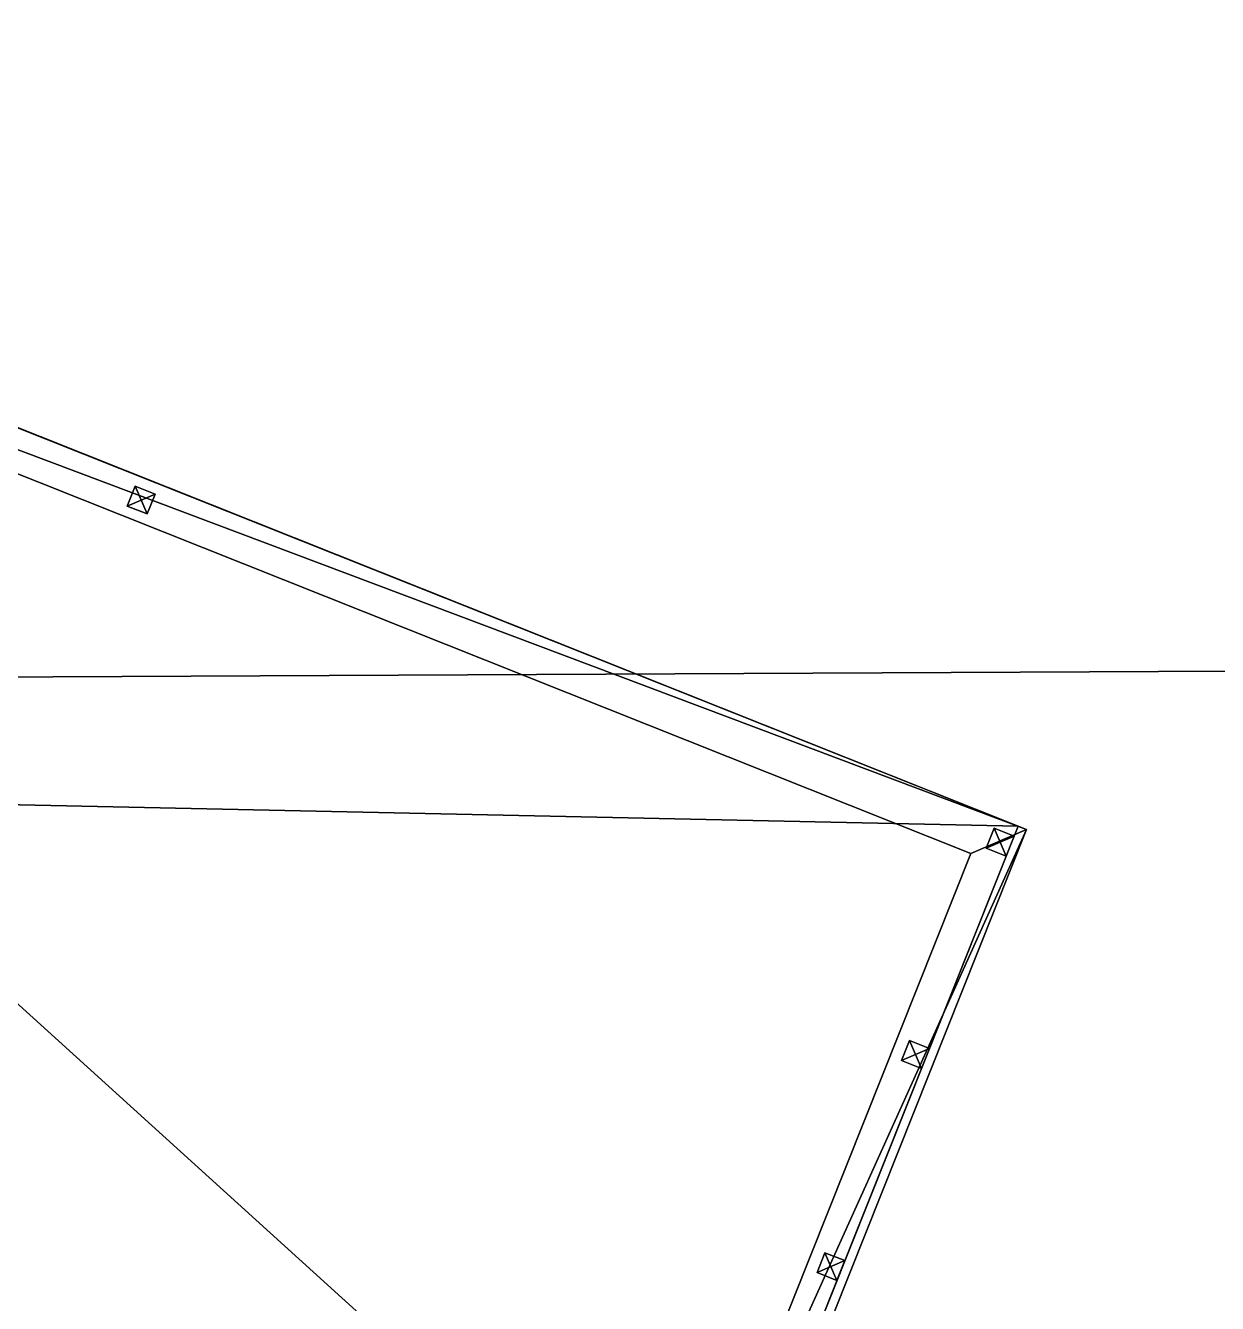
# Model space of a CAD drawing. Extents: x -372 to 678, y -263 to 741.
# Drawn here: x 234.846 to 237.624, y 111.6 to 114.579 of the extents above; entities that cross this region are included whole.
import ezdxf

# ---------------------------------------------------------------- set-up
doc = ezdxf.new("R2010")
doc.units = 0
doc.header["$LTSCALE"] = 0.0254
doc.layers.get('0').update_dxf_attribs({"linetype": 'CONTINUOUS'})
doc.layers.add('LOCATION_SNAPSHOT', color=144, linetype='CONTINUOUS')
doc.layers.add('LOCATION_TERRAIN', color=36, linetype='CONTINUOUS')

# ---------------------------------------------------------------- blocks, each defined once
blk = doc.blocks.new('GROUP_34')
at = {"color": 0}
for p, q in [((5.4384, 3.45, 2.85), (5.4384, 1.45, 2.85)), ((5.4384, 3.45, 3), (5.4384, 1.45, 3)), ((5.4384, 3.45, 2.85), (5.4384, 1.45, 2.85)), ((5.4384, 3.45, 3), (5.4384, 1.45, 3)), ((0.0884, 1.45, 2.85), (5.4384, 1.45, 2.85)), ((5.4384, 1.45, 3), (0.0884, 1.45, 3)), ((0.0884, 1.45, 2.85), (5.4384, 1.45, 2.85)), ((5.4384, 1.45, 3), (0.0884, 1.45, 3)), ((5.4384, 1.45, 2.85), (5.4384, 1.45, 3)), ((5.4384, 1.45, 2.85), (5.4384, 1.45, 3))]:
    blk.add_line(p, q, dxfattribs=at)
mesh = blk.add_polyface(dxfattribs=at)
corners = [(0.0884, 3.45, 3), (5.4384, 3.45, 2.85), (0.0884, 3.45, 2.85), (5.4384, 3.45, 3)]
mesh.append_faces([[corners[k] for k in face] for face in [(0, 1, 2), (1, 0, 3)]], dxfattribs={"vtx0": -1, "color": 0})
mesh = blk.add_polyface(dxfattribs=at)
corners = [(5.4384, 3.45, 2.85), (0.0884, 1.45, 2.85), (0.0884, 3.45, 2.85), (5.4384, 1.45, 2.85)]
mesh.append_faces([[corners[k] for k in face] for face in [(0, 1, 2), (1, 0, 3)]], dxfattribs={"vtx0": -1, "color": 0})
mesh = blk.add_polyface(dxfattribs=at)
corners = [(5.4384, 1.45, 3), (0.0884, 3.45, 3), (0.0884, 1.45, 3), (5.4384, 3.45, 3)]
mesh.append_faces([[corners[k] for k in face] for face in [(0, 1, 2), (1, 0, 3)]], dxfattribs={"vtx0": -1, "color": 0})
mesh = blk.add_polyface(dxfattribs=at)
corners = [(5.4384, 3.45, 2.85), (5.4384, 1.45, 3), (5.4384, 1.45, 2.85), (5.4384, 3.45, 3)]
mesh.append_faces([[corners[k] for k in face] for face in [(0, 1, 2), (1, 0, 3)]], dxfattribs={"vtx0": -1, "color": 0})
mesh = blk.add_polyface(dxfattribs=at)
corners = [(5.4384, 1.45, 3), (0.0884, 1.45, 2.85), (5.4384, 1.45, 2.85), (0.0884, 1.45, 3)]
mesh.append_faces([[corners[k] for k in face] for face in [(0, 1, 2), (1, 0, 3)]], dxfattribs={"vtx0": -1, "color": 0})
blk = doc.blocks.new('GROUP_30')
at = {"color": 0}
for p, q in [((5.2714, 0.1, 2.4), (5.2714, 2.23, 2.4)), ((5.2714, 0.1, 2.45), (5.2714, 2.23, 2.45)), ((5.2714, 0.1, 2.4), (5.2714, 2.23, 2.4)), ((5.2714, 0.1, 2.45), (5.2714, 2.23, 2.45)), ((5.3714, 2.23, 2.45), (5.3714, 0, 2.45)), ((5.3714, 2.23, 2.4), (5.3714, 0, 2.4)), ((5.3714, 2.23, 2.4), (5.3714, 0, 2.4)), ((5.3714, 2.23, 2.45), (5.3714, 0, 2.45)), ((5.2714, 0.1, 2.4), (0.1, 0.1, 2.4)), ((5.2714, 0.1, 2.45), (0.1, 0.1, 2.45)), ((5.2714, 0.1, 2.4), (0.1, 0.1, 2.4)), ((5.2714, 0.1, 2.45), (0.1, 0.1, 2.45)), ((5.2714, 0.1, 2.4), (5.2714, 0.1, 2.45)), ((5.2714, 0.1, 2.4), (5.2714, 0.1, 2.45)), ((0, 0, 2.4), (5.3714, 0, 2.4)), ((5.3714, 0, 2.45), (0, 0, 2.45)), ((0, 0, 2.4), (5.3714, 0, 2.4)), ((5.3714, 0, 2.45), (0, 0, 2.45)), ((5.3714, 0, 2.4), (5.3714, 0, 2.45)), ((5.3714, 0, 2.4), (5.3714, 0, 2.45))]:
    blk.add_line(p, q, dxfattribs=at)
mesh = blk.add_polyface(dxfattribs=at)
corners = [(5.2714, 2.23, 2.45), (5.2714, 0.1, 2.4), (5.2714, 0.1, 2.45), (5.2714, 2.23, 2.4), (5.2714, 5.9936, -0.8227), (5.2714, 5.9689, -0.8512)]
mesh.append_faces([[corners[k] for k in face] for face in [(0, 1, 2), (3, 4, 5)]], dxfattribs={"vtx0": -1, "color": 0})
mesh.append_faces([[corners[k] for k in face] for face in [(1, 0, 3)]], dxfattribs={"vtx0": -1, "vtx1": -1, "color": 0})
mesh.append_faces([[corners[k] for k in face] for face in [(3, 0, 4)]], dxfattribs={"vtx0": -1, "vtx2": -1, "color": 0})
mesh = blk.add_polyface(dxfattribs=at)
corners = [(5.3714, 2.23, 2.4), (5.3714, 0, 2.45), (5.3714, 0, 2.4), (5.3714, 2.23, 2.45), (5.3714, 5.9689, -0.8512), (5.3714, 5.9936, -0.8227)]
mesh.append_faces([[corners[k] for k in face] for face in [(0, 1, 2), (3, 4, 5)]], dxfattribs={"vtx0": -1, "color": 0})
mesh.append_faces([[corners[k] for k in face] for face in [(1, 0, 3)]], dxfattribs={"vtx0": -1, "vtx1": -1, "color": 0})
mesh.append_faces([[corners[k] for k in face] for face in [(3, 0, 4)]], dxfattribs={"vtx0": -1, "vtx2": -1, "color": 0})
mesh = blk.add_polyface(dxfattribs=at)
corners = [(0, 0, 2.4), (0.1, 0.1, 2.4), (5.3714, 0, 2.4), (0, 1.77, 2.4), (0.1, 1.77, 2.4), (5.2714, 0.1, 2.4), (5.2714, 2.23, 2.4), (5.3714, 2.23, 2.4)]
mesh.append_faces([[corners[k] for k in face] for face in [(1, 3, 4), (2, 6, 7)]], dxfattribs={"vtx0": -1, "color": 0})
mesh.append_faces([[corners[k] for k in face] for face in [(0, 1, 2)]], dxfattribs={"vtx0": -1, "vtx1": -1, "color": 0})
mesh.append_faces([[corners[k] for k in face] for face in [(1, 0, 3), (2, 1, 5), (2, 5, 6)]], dxfattribs={"vtx0": -1, "vtx2": -1, "color": 0})
mesh = blk.add_polyface(dxfattribs=at)
corners = [(0, 0, 2.45), (0, 1.77, 2.45), (0, 0.1, 2.45), (0.1, 0.1, 2.45), (5.3714, 0, 2.45), (5.2714, 0.1, 2.45), (5.2714, 2.23, 2.45), (5.3714, 2.23, 2.45), (0.1, 1.77, 2.45)]
mesh.append_faces([[corners[k] for k in face] for face in [(0, 1, 2), (6, 4, 7)]], dxfattribs={"vtx0": -1, "color": 0})
mesh.append_faces([[corners[k] for k in face] for face in [(3, 4, 5), (5, 4, 6)]], dxfattribs={"vtx0": -1, "vtx1": -1, "color": 0})
mesh.append_faces([[corners[k] for k in face] for face in [(1, 0, 3)]], dxfattribs={"vtx0": -1, "vtx1": -1, "vtx2": -1, "color": 0})
mesh.append_faces([[corners[k] for k in face] for face in [(3, 0, 4)]], dxfattribs={"vtx0": -1, "vtx2": -1, "color": 0})
mesh.append_faces([[corners[k] for k in face] for face in [(8, 1, 3)]], dxfattribs={"vtx1": -1, "color": 0})
mesh = blk.add_polyface(dxfattribs=at)
corners = [(0.1, 0.1, 2.45), (5.2714, 0.1, 2.4), (0.1, 0.1, 2.4), (5.2714, 0.1, 2.45)]
mesh.append_faces([[corners[k] for k in face] for face in [(0, 1, 2), (1, 0, 3)]], dxfattribs={"vtx0": -1, "color": 0})
mesh = blk.add_polyface(dxfattribs=at)
corners = [(5.3714, 0, 2.45), (0, 0, 2.4), (5.3714, 0, 2.4), (0, 0, 2.45)]
mesh.append_faces([[corners[k] for k in face] for face in [(0, 1, 2), (1, 0, 3)]], dxfattribs={"vtx0": -1, "color": 0})
blk = doc.blocks.new('GROUP_25')
at = {"color": 0}
for p, q in [((0, 0.05), (0, 0)), ((0, 0.05, 1.05), (0, 0, 1.05)), ((0, 0.05), (0, 0.05, 1.05)), ((0.05, 0.05, 1.05), (0, 0.05, 1.05)), ((0, 0.05, 1.05), (0, 0, 1.05)), ((0.05, 0.05), (0, 0.05)), ((0, 0.05), (0, 0.05, 1.05)), ((0.05, 0.05, 1.05), (0, 0.05, 1.05)), ((0.05, 0.05), (0, 0.05)), ((0, 0.05), (0, 0)), ((0.05, 0, 1.05), (0.05, 0.05, 1.05)), ((0.05, 0), (0.05, 0.05)), ((0.05, 0.05), (0.05, 0.05, 1.05)), ((0.05, 0, 1.05), (0.05, 0.05, 1.05)), ((0.05, 0.05), (0.05, 0.05, 1.05)), ((0.05, 0), (0.05, 0.05)), ((0, 0), (0, 0, 1.05)), ((0, 0, 1.05), (0.05, 0, 1.05)), ((0, 0), (0.05, 0)), ((0, 0, 1.05), (0.05, 0, 1.05)), ((0, 0), (0, 0, 1.05)), ((0, 0), (0.05, 0)), ((0.05, 0), (0.05, 0, 1.05)), ((0.05, 0), (0.05, 0, 1.05))]:
    blk.add_line(p, q, dxfattribs=at)
mesh = blk.add_polyface(dxfattribs=at)
corners = [(0, 0.05, 1.05), (0, 0), (0, 0, 1.05), (0, 0.05)]
mesh.append_faces([[corners[k] for k in face] for face in [(0, 1, 2), (1, 0, 3)]], dxfattribs={"vtx0": -1, "color": 0})
mesh = blk.add_polyface(dxfattribs=at)
corners = [(0.05, 0, 1.05), (0, 0.05, 1.05), (0, 0, 1.05), (0.05, 0.05, 1.05)]
mesh.append_faces([[corners[k] for k in face] for face in [(0, 1, 2), (1, 0, 3)]], dxfattribs={"vtx0": -1, "color": 0})
mesh = blk.add_polyface(dxfattribs=at)
corners = [(0, 0.05, 1.05), (0.05, 0.05), (0, 0.05), (0.05, 0.05, 1.05)]
mesh.append_faces([[corners[k] for k in face] for face in [(0, 1, 2), (1, 0, 3)]], dxfattribs={"vtx0": -1, "color": 0})
mesh = blk.add_polyface(dxfattribs=at)
corners = [(0.05, 0.05), (0, 0), (0, 0.05), (0.05, 0)]
mesh.append_faces([[corners[k] for k in face] for face in [(0, 1, 2), (1, 0, 3)]], dxfattribs={"vtx0": -1, "color": 0})
mesh = blk.add_polyface(dxfattribs=at)
corners = [(0.05, 0.05), (0.05, 0, 1.05), (0.05, 0), (0.05, 0.05, 1.05)]
mesh.append_faces([[corners[k] for k in face] for face in [(0, 1, 2), (1, 0, 3)]], dxfattribs={"vtx0": -1, "color": 0})
mesh = blk.add_polyface(dxfattribs=at)
corners = [(0.05, 0, 1.05), (0, 0), (0.05, 0), (0, 0, 1.05)]
mesh.append_faces([[corners[k] for k in face] for face in [(0, 1, 2), (1, 0, 3)]], dxfattribs={"vtx0": -1, "color": 0})
blk = doc.blocks.new('ENDING_1')
at = {"color": 252, "extrusion": (0, 0, -1), "zscale": -1}
for name, p, rotation in [('GROUP_30', (-5.8371, -5.44, 6.8), 359.9999999999999), ('GROUP_34', (-5.9255, -6.89, 8.45), 359.9999999999999), ('GROUP_25', (-0.4871, -4.35, 5.45), 90.00000000000001), ('GROUP_25', (-0.4871, -4.8825, 5.45), 90.00000000000001), ('GROUP_25', (-0.4871, -5.415, 5.45), 90.00000000000001), ('GROUP_25', (-2.6421, -5.415, 5.45), 90.00000000000001)]:
    blk.add_blockref(name, p, dxfattribs=dict(at, rotation=rotation))
blk = doc.blocks.new('GROUP164_2')
at = {"color": 0, "rotation": 6.087439206097884}
blk.add_blockref('ENDING_1', (65.371, 19.6149, 8), dxfattribs=at)
blk = doc.blocks.new('STATIONWITHCANOPY_3')
at = {"color": 0, "rotation": 85.39999999999999}
blk.add_blockref('GROUP164_2', (36.0158, -67.8008, 0.98), dxfattribs=at)
blk = doc.blocks.new('STATIONWITHCANOPY')
at = {"color": 0}
blk.add_blockref('STATIONWITHCANOPY_3', (0, 0), dxfattribs=at)
blk = doc.blocks.new('LOCATION_SNAPSHOT')
at = {"color": 8}
mesh = blk.add_polyface(dxfattribs=at)
corners = [(-369.3084, -262.9446), (369.3059, 262.9472), (-371.8207, 259.3767), (371.8242, -259.3771)]
mesh.append_faces([[corners[k] for k in face] for face in [(0, 1, 2), (1, 0, 3)]], dxfattribs={"vtx0": -1, "color": 8})
blk = doc.blocks.new('LOCATION_TERRAIN')
at = {"color": 8}
mesh = blk.add_polyface(dxfattribs=at)
corners = [(244.4104, 113.1061, 8.1516), (244.3504, 125.5423, 9.1382), (231.7889, 125.4818, 8.8163)]
mesh.append_faces([[corners[k] for k in face] for face in [(0, 1, 2)]], dxfattribs={"color": 8})
mesh = blk.add_polyface(dxfattribs=at)
corners = [(244.4104, 113.1061, 8.1516), (231.7889, 125.4818, 8.8163), (231.8489, 113.0455, 7.7356)]
mesh.append_faces([[corners[k] for k in face] for face in [(0, 1, 2)]], dxfattribs={"color": 8})
mesh = blk.add_polyface(dxfattribs=at)
corners = [(244.4703, 100.6698, 6.9527), (244.4104, 113.1061, 8.1516), (231.8489, 113.0455, 7.7356)]
mesh.append_faces([[corners[k] for k in face] for face in [(0, 1, 2)]], dxfattribs={"color": 8})
mesh = blk.add_polyface(dxfattribs=at)
corners = [(244.4703, 100.6698, 6.9527), (231.8489, 113.0455, 7.7356), (231.9088, 100.6092, 6.5503)]
mesh.append_faces([[corners[k] for k in face] for face in [(0, 1, 2)]], dxfattribs={"color": 8})
blk = doc.blocks.new('GROUP_40')
at = {"color": 0}
mesh = blk.add_polyface(dxfattribs=at)
corners = [(63.5636, -0.25, 0.25), (0, 0.25, 0.25), (0, -0.25, 0.25), (63.5636, 0.25, 0.25)]
mesh.append_faces([[corners[k] for k in face] for face in [(0, 1, 2), (1, 0, 3)]], dxfattribs={"vtx0": -1, "color": 0})
mesh = blk.add_polyface(dxfattribs=at)
corners = [(0, 0.0833), (63.5636, -0.0833), (0, -0.0833), (63.5636, 0.0833)]
mesh.append_faces([[corners[k] for k in face] for face in [(0, 1, 2), (1, 0, 3)]], dxfattribs={"vtx0": -1, "color": 0})
mesh = blk.add_polyface(dxfattribs=at)
corners = [(0, -0.0833), (63.5636, -0.0833, -0.25), (0, -0.0833, -0.25), (63.5636, -0.0833)]
mesh.append_faces([[corners[k] for k in face] for face in [(0, 1, 2), (1, 0, 3)]], dxfattribs={"vtx0": -1, "color": 0})
mesh = blk.add_polyface(dxfattribs=at)
corners = [(0, -0.0833, -0.25), (63.5636, -0.25, -0.25), (0, -0.25, -0.25), (63.5636, -0.0833, -0.25)]
mesh.append_faces([[corners[k] for k in face] for face in [(0, 1, 2), (1, 0, 3)]], dxfattribs={"vtx0": -1, "color": 0})
mesh = blk.add_polyface(dxfattribs=at)
corners = [(63.5636, -0.25, 0.25), (0, -0.25, -0.25), (63.5636, -0.25, -0.25), (0, -0.25, 0.25)]
mesh.append_faces([[corners[k] for k in face] for face in [(0, 1, 2), (1, 0, 3)]], dxfattribs={"vtx0": -1, "color": 0})
blk = doc.blocks.new('GROUP60_18')
at = {"color": 9}
blk.add_blockref('GROUP_40', (0, 0), dxfattribs=at)
blk = doc.blocks.new('GROUP59_3')
at = {"color": 0}
blk.add_blockref('GROUP60_18', (0, 0), dxfattribs=at)

msp = doc.modelspace()

# ---------------------------------------------------------------- block references
at = {"color": 0}
for name, p, rotation in [('GROUP59_3', (209.7582, 74.2863, 17.8195), 66.70000000000054), ('STATIONWITHCANOPY', (226.0615, 87.949, 9.6195), 66.7883127242728)]:
    msp.add_blockref(name, p, dxfattribs=dict(at, rotation=rotation))
at = {"layer": 'LOCATION_SNAPSHOT', "color": 0}
msp.add_blockref('LOCATION_SNAPSHOT', (0, 0), dxfattribs=at)
at = {"layer": 'LOCATION_TERRAIN', "color": 0}
msp.add_blockref('LOCATION_TERRAIN', (0, 0), dxfattribs=at)

doc.saveas('drawing.dxf')
